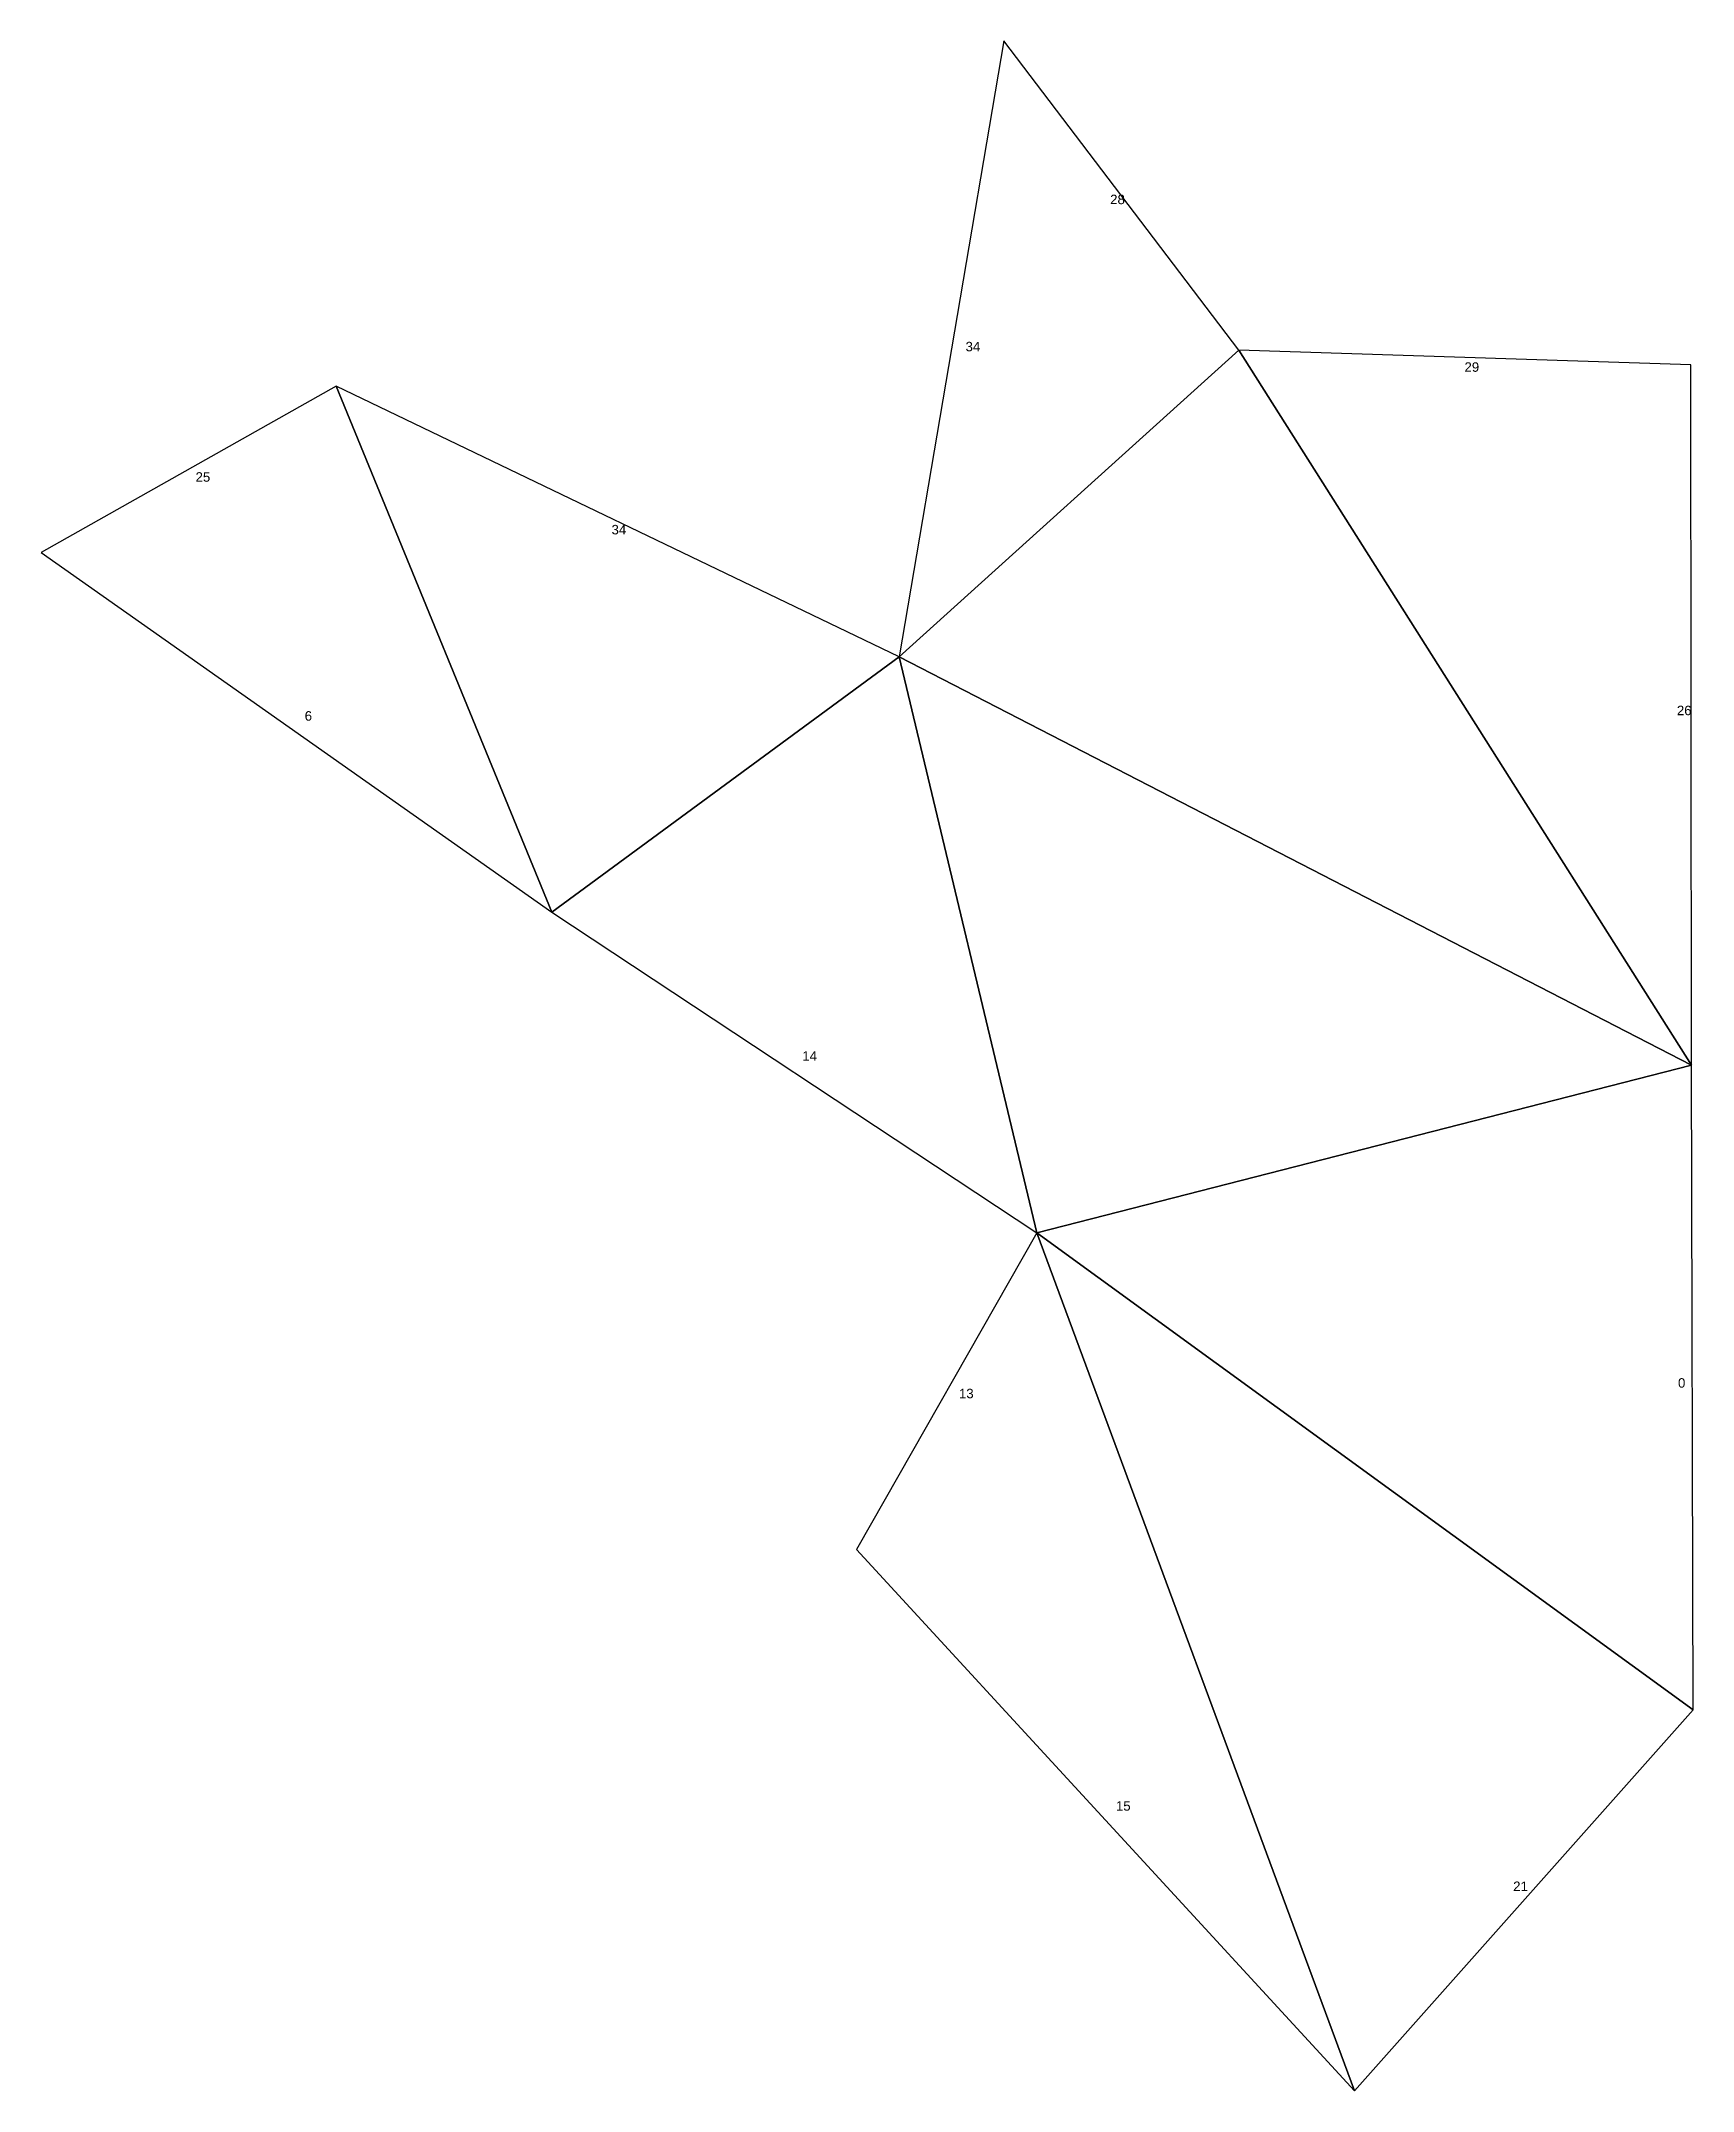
# Model space of a CAD drawing. Extents: x -124 to 51, y -490 to -274.
import ezdxf

# ---------------------------------------------------------------- set-up
doc = ezdxf.new("R2010")
doc.units = 0
doc.styles.get("Standard").update_dxf_attribs({"font": 'arial.ttf'})

msp = doc.modelspace()

# ---------------------------------------------------------------- linework, layer by layer
at = {"color": 0}
for p, q in [((-22.01, -273.61), (-33.06, -338.61)), ((2.81, -306.23), (-22.01, -273.61)), ((50.51, -307.8), (2.81, -306.23)), ((50.56, -381.71), (50.51, -307.8)), ((-92.48, -310.05), (-123.64, -327.58)), ((-33.06, -338.61), (-92.48, -310.05)), ((-123.64, -327.58), (-69.71, -365.56)), ((-69.71, -365.56), (-18.52, -399.39)), ((50.74, -449.74), (50.56, -381.71)), ((-18.52, -399.39), (-37.58, -432.82)), ((-37.58, -432.82), (15, -489.95)), ((15, -489.95), (50.74, -449.74))]:
    msp.add_line(p, q, dxfattribs=at)
at = {"color": 1}
for p, q in [((-33.06, -338.61), (2.81, -306.23)), ((2.81, -306.23), (-33.06, -338.61)), ((2.81, -306.23), (50.56, -381.71)), ((50.56, -381.71), (2.81, -306.23)), ((-92.48, -310.05), (-69.71, -365.56)), ((-69.71, -365.56), (-92.48, -310.05)), ((-33.06, -338.61), (-69.71, -365.56)), ((-69.71, -365.56), (-33.06, -338.61)), ((-18.52, -399.39), (-33.06, -338.61)), ((-33.06, -338.61), (-18.52, -399.39)), ((50.56, -381.71), (-33.06, -338.61)), ((-33.06, -338.61), (50.56, -381.71)), ((-18.52, -399.39), (50.56, -381.71)), ((50.56, -381.71), (-18.52, -399.39)), ((50.74, -449.74), (-18.52, -399.39)), ((-18.52, -399.39), (15, -489.95)), ((-18.52, -399.39), (50.74, -449.74)), ((15, -489.95), (-18.52, -399.39))]:
    msp.add_line(p, q, dxfattribs=at)

# ---------------------------------------------------------------- texts
for s, p in [('28', (-10.79, -290.83)), ('34', (-26.05, -306.36)), ('29', (26.61, -308.52)), ('25', (-107.33, -320.12)), ('34', (-63.42, -325.68)), ('26', (49.03, -344.76)), ('6', (-95.81, -345.34)), ('14', (-43.29, -381.23)), ('0', (49.15, -415.73)), ('13', (-26.75, -416.85)), ('15', (-10.18, -460.37)), ('21', (31.75, -468.85))]:
    msp.add_text(s, height=1).set_placement(p)

doc.saveas('drawing.dxf')
